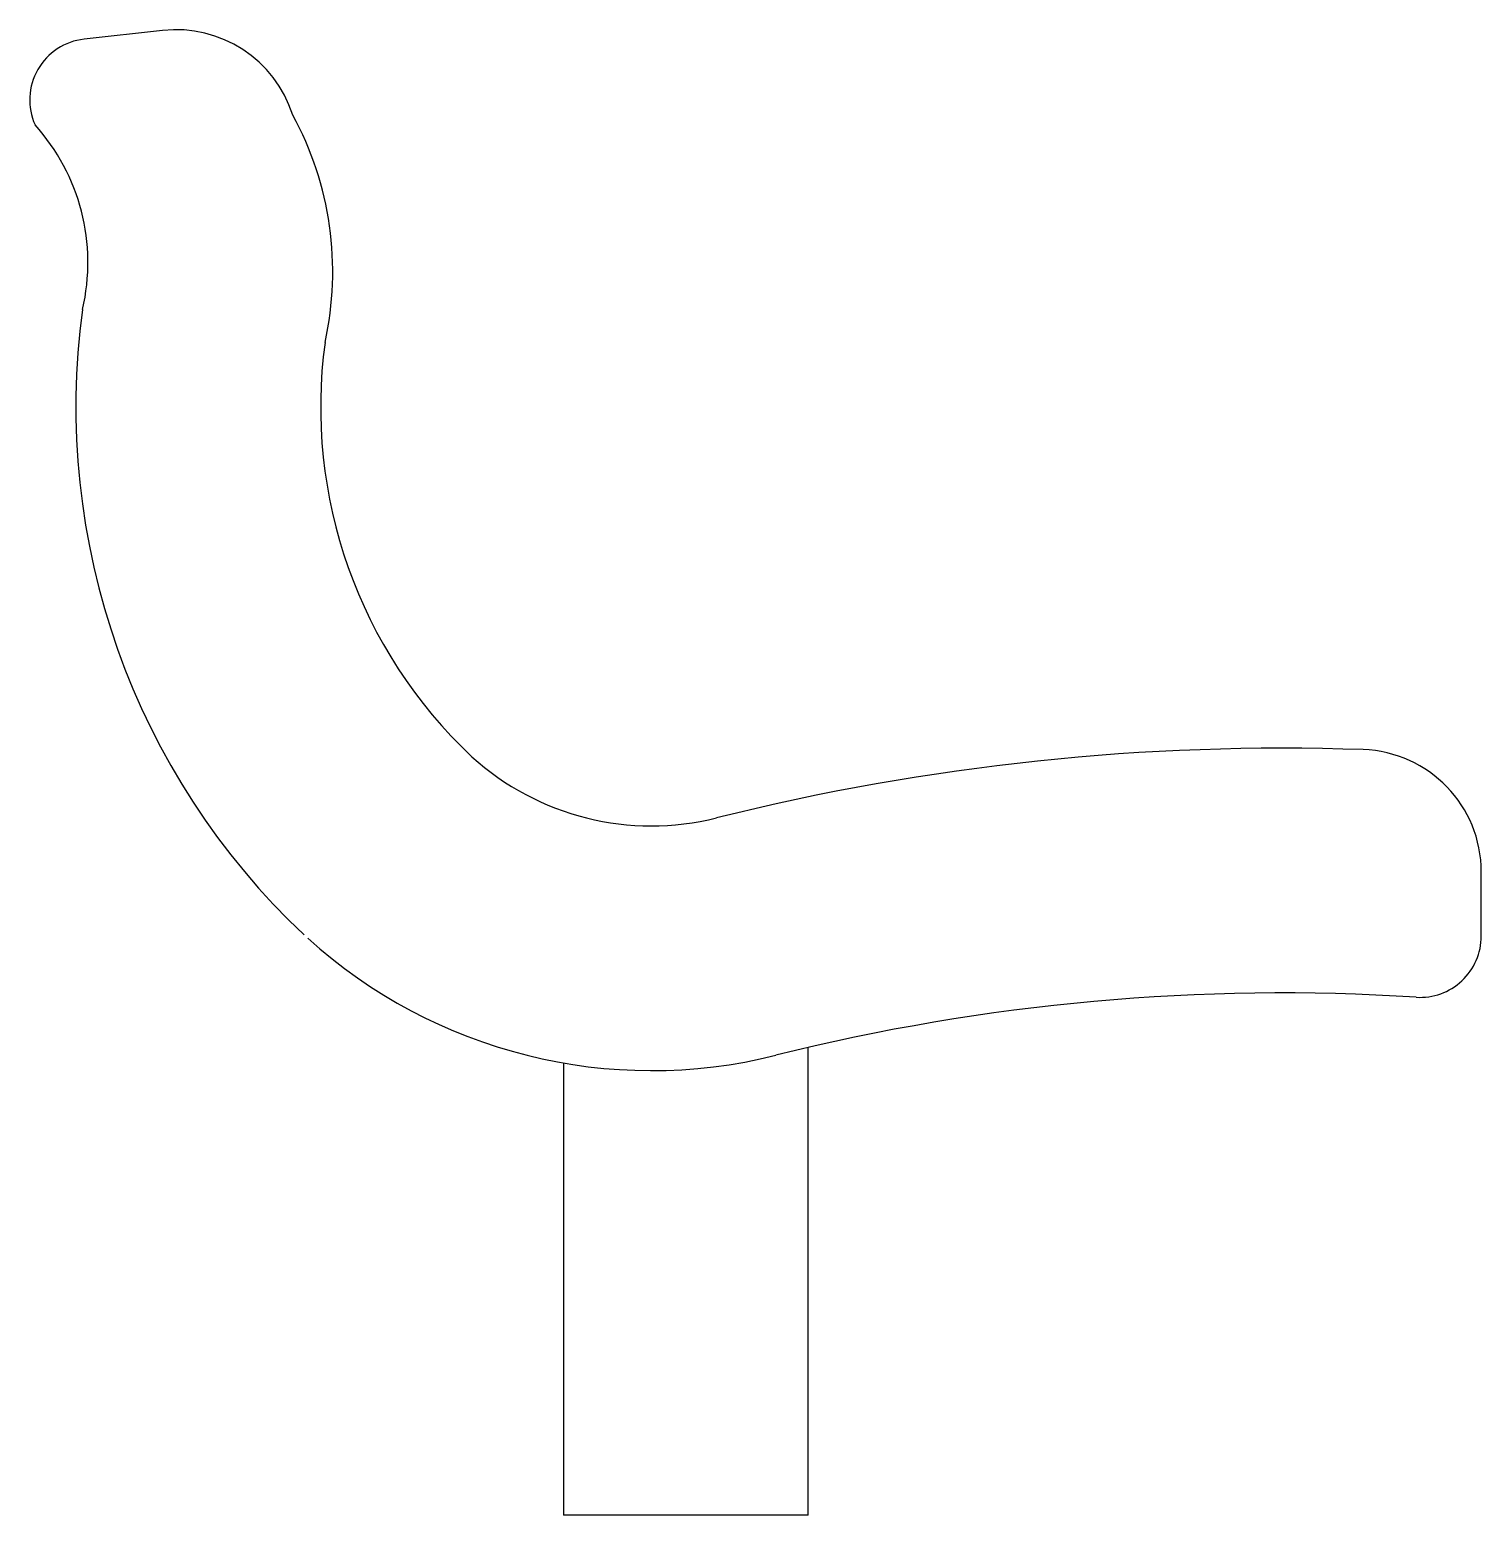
# Model space of a CAD drawing. Extents: x 0.0003 to 0.0254, y 0 to 0.0257.
import ezdxf

# ---------------------------------------------------------------- set-up
doc = ezdxf.new("R2010")
doc.units = 0
doc.layers.get('0').update_dxf_attribs({"linetype": 'CONTINUOUS'})

msp = doc.modelspace()

# ---------------------------------------------------------------- linework, layer by layer
at = {"color": 0, "linetype": 'BYBLOCK'}
for p, q in [((0.0025879488499998, 0.0256875502249996), (0.0012311210666667, 0.0255367917000007)), ((0.0254, 0.0100188363250004), (0.0254, 0.0111305996166668)), ((0.0137583333333333, 0), (0.0137583333333333, 0.0080935078583339)), ((0.009525, 0.0078246848416671), (0.009525, 0)), ((0.0137583333333333, 0), (0.009525, 0))]:
    msp.add_line(p, q, dxfattribs=at)
for centre, radius, start, end in [((0.0013479949333335, 0.0244849311333335), 0.0010583333333333, 96.34019199999999, 204.066138), ((0.0028216955250001, 0.0235838290916663), 0.0021166666666667, 17.618377, 96.34019199999999), ((-0.0001120912295643, 0.0215147327130003), 0.0056441893499521, 347.4820111889635, 28.69175657537138), ((-0.0022613941856162, 0.0216715338415305), 0.0035579179723011, 346.8520567369788, 42.02398726077491), ((0.0136239683916667, 0.0191718967166671), 0.0125352026833333, 172.250243, 226.767353), ((0.0136239683916667, 0.0191718967166671), 0.00830186935, 172.250243, 226.767353), ((0.0110463541666667, 0.0165629166666667), 0.0046363466666667, 227.89127, 284.036243), ((0.0219604166666667, -0.0270933333333333), 0.040363486075, 88.01780500000001, 104.036243), ((0.0232833333333333, 0.0111305996166668), 0.0021166666666667, 0, 88.01780500000001), ((0.0110463541666667, 0.0165629166666667), 0.00886968, 227.89127, 284.036243), ((0.0243416666666667, 0.0100188363250004), 0.0010583333333333, 266.32873, 0), ((0.0219604166666667, -0.0270933333333333), 0.0361301527416667, 86.32873000000001, 104.036243)]:
    msp.add_arc(centre, radius, start, end, dxfattribs=at)

doc.saveas('drawing.dxf')
